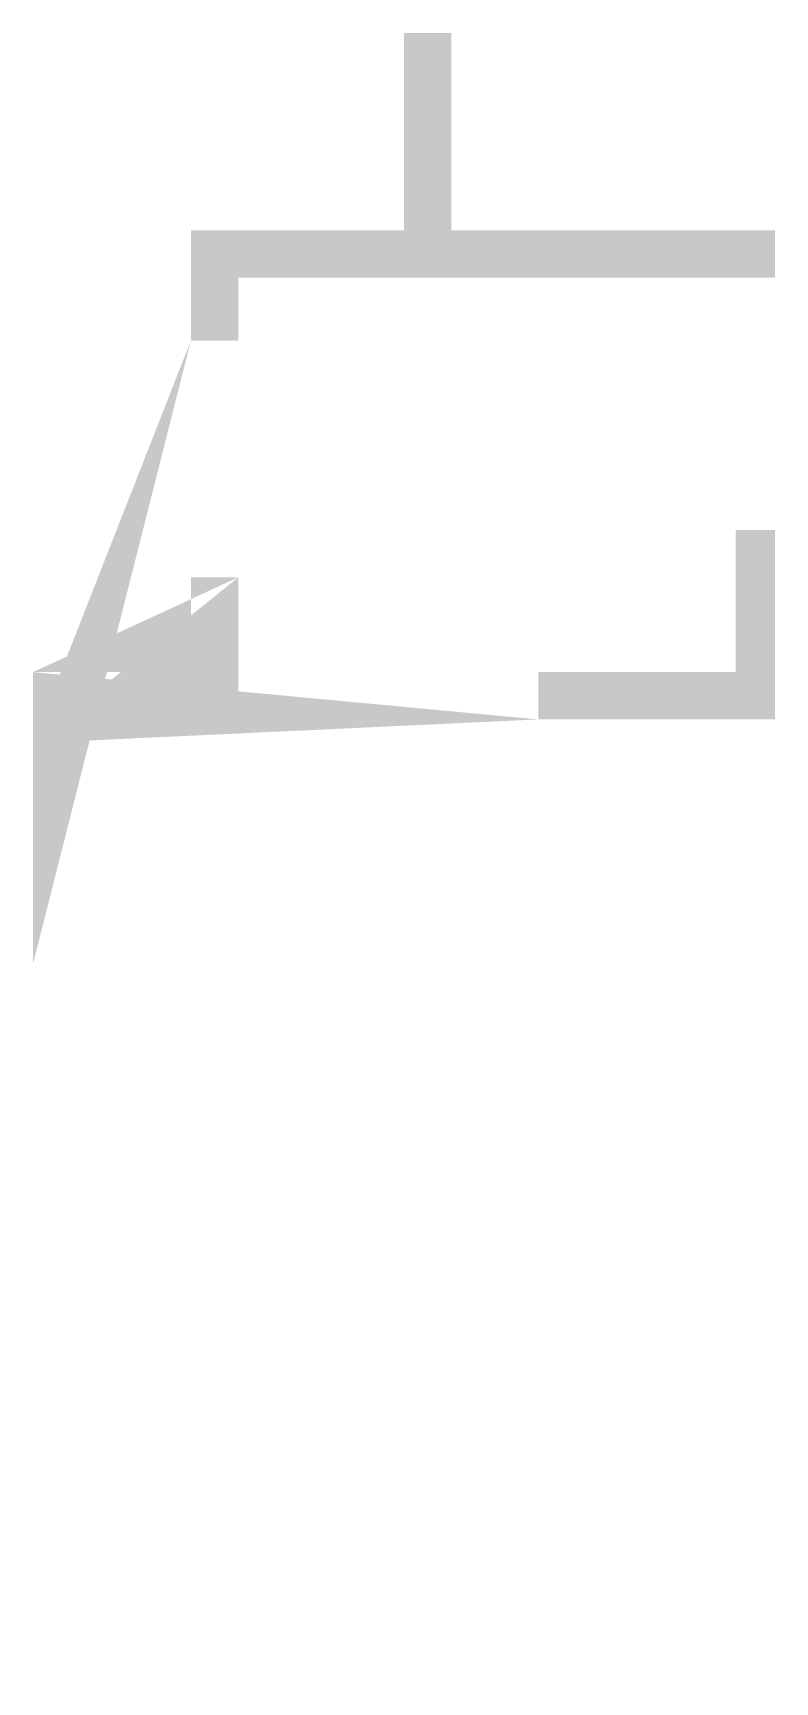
# Model space of a CAD drawing. Header units: millimetres. Extents: x 110215 to 630040, y -488650 to 141897.
# Drawn here: x 462988 to 467688, y -141976 to -131526 of the extents above; entities that cross this region are included whole.
import ezdxf

# ---------------------------------------------------------------- set-up
doc = ezdxf.new("R2010")
doc.units = ezdxf.units.MM
doc.header["$LTSCALE"] = 1000
doc.layers.add('0-100c墙体填充', color=250, linetype='Continuous')

msp = doc.modelspace()

# ---------------------------------------------------------------- hatches: boundary and pattern name
at = {"layer": '0-100c墙体填充'}
h = msp.add_hatch(color=256, dxfattribs=at)
edge = h.paths.add_edge_path()
edge.add_line((466188.4, -135576.4), (466188.4, -135876.4))
edge.add_line((462988.4, -136026.5), (462988.4, -135576.4))
edge.add_line((464288.4, -134976), (464288.4, -135876.4))
edge.add_line((464288.4, -135876.4), (463288.4, -135876.4))
edge.add_line((463288.4, -135876.4), (463288.4, -136026.5))
edge.add_line((466188.4, -135576.4), (467438.4, -135576.4))
edge.add_line((467438.4, -135576.4), (467438.4, -134676.3))
edge.add_line((467438.4, -134676.3), (467688.4, -134676.3))
edge.add_line((467688.4, -134676.3), (467688.4, -135876.4))
edge.add_line((467688.4, -135876.4), (466188.4, -135876.4))
edge.add_line((462988.4, -135576.4), (463988.4, -135576.4))
edge.add_line((463988.4, -135576.4), (463988.4, -134976))
edge.add_line((463988.6, -133476), (464288.4, -133476))
edge.add_line((464288.4, -133476), (464288.4, -133076.4))
edge.add_line((464288.4, -133076.4), (467688.4, -133076.4))
edge.add_line((467688.4, -133076.4), (467688.4, -132776.4))
edge.add_line((467688.4, -132776.4), (465638.4, -132776.4))
edge.add_line((465638.4, -132776.4), (465638.5, -131526.4))
edge.add_line((465638.5, -131526.4), (465338.5, -131526.4))
edge.add_line((465338.5, -131526.4), (465338.4, -132776.4))
edge.add_line((465338.4, -132776.4), (463988.4, -132776.4))
edge.add_line((463988.4, -132776.4), (463988.4, -133476))
edge.add_line((463988.6, -134976), (464288.6, -134976))
edge.add_line((462988.6, -136026.5), (463288.6, -136026.5))
h = msp.add_hatch(color=256, dxfattribs=at)
edge = h.paths.add_edge_path()
edge.add_line((463988.6, -133476), (464288.4, -133476))
edge.add_line((464288.4, -133476), (464288.4, -133076.4))
edge.add_line((464288.4, -133076.4), (467688.4, -133076.4))
edge.add_line((467688.4, -133076.4), (467688.4, -132776.4))
edge.add_line((467688.4, -132776.4), (465638.4, -132776.4))
edge.add_line((465638.4, -132776.4), (465638.5, -131526.4))
edge.add_line((465638.5, -131526.4), (465338.5, -131526.4))
edge.add_line((465338.5, -131526.4), (465338.4, -132776.4))
edge.add_line((465338.4, -132776.4), (463988.4, -132776.4))
edge.add_line((463988.4, -132776.4), (463988.4, -133476))
edge.add_line((462988.4, -136026.5), (462988.4, -135576.4))
edge.add_line((462988.4, -135576.4), (463988.4, -135576.4))
edge.add_line((463988.4, -135576.4), (463988.4, -134976))
edge.add_line((463988.4, -134976), (464288.4, -134976))
edge.add_line((464288.4, -134976), (464288.4, -135876.4))
edge.add_line((464288.4, -135876.4), (463288.4, -135876.4))
edge.add_line((463288.4, -135876.4), (463288.4, -136026.5))
edge.add_line((463288.4, -136026.5), (462988.6, -136026.5))
edge.add_line((462988.6, -137426.5), (463288.4, -137426.5))
edge.add_line((463288.4, -137426.5), (463288.4, -140977))
edge.add_line((463288.4, -140977), (463588.7, -140977))
edge.add_line((463588.7, -140977), (463588.7, -141976.4))
edge.add_line((463588.7, -141976.4), (462988.4, -141976.4))
edge.add_line((462988.4, -141976.4), (462988.4, -137426.5))
h = msp.add_hatch(color=256, dxfattribs=at)
edge = h.paths.add_edge_path()
edge.add_line((463988.6, -133476), (464288.4, -133476))
edge.add_line((464288.4, -133476), (464288.4, -133076.4))
edge.add_line((464288.4, -133076.4), (467688.4, -133076.4))
edge.add_line((467688.4, -133076.4), (467688.4, -132776.4))
edge.add_line((467688.4, -132776.4), (465638.4, -132776.4))
edge.add_line((465638.4, -132776.4), (465638.5, -131526.4))
edge.add_line((465638.5, -131526.4), (465338.5, -131526.4))
edge.add_line((465338.5, -131526.4), (465338.4, -132776.4))
edge.add_line((465338.4, -132776.4), (463988.4, -132776.4))
edge.add_line((463988.4, -132776.4), (463988.4, -133476))
h = msp.add_hatch(color=256, dxfattribs=at)
edge = h.paths.add_edge_path()
edge.add_line((462988.4, -136026.5), (462988.4, -135576.4))
edge.add_line((462988.4, -135576.4), (463988.4, -135576.4))
edge.add_line((463988.4, -135576.4), (463988.4, -134976))
edge.add_line((463988.4, -134976), (464288.4, -134976))
edge.add_line((464288.4, -134976), (464288.4, -135876.4))
edge.add_line((464288.4, -135876.4), (463288.4, -135876.4))
edge.add_line((463288.4, -135876.4), (463288.4, -136026.5))
edge.add_line((463288.4, -136026.5), (462988.6, -136026.5))
h = msp.add_hatch(color=256, dxfattribs=at)
edge = h.paths.add_edge_path()
edge.add_line((462988.6, -137426.5), (463288.4, -137426.5))
edge.add_line((463288.4, -137426.5), (463288.4, -140977))
edge.add_line((463288.4, -140977), (463588.7, -140977))
edge.add_line((463588.7, -140977), (463588.7, -141976.4))
edge.add_line((463588.7, -141976.4), (462988.4, -141976.4))
edge.add_line((462988.4, -141976.4), (462988.4, -137426.5))

doc.saveas('drawing.dxf')
